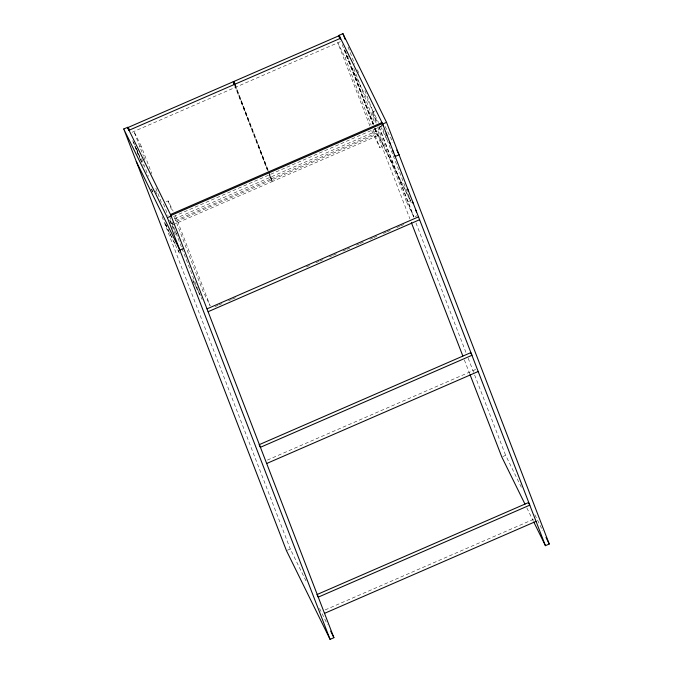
<?xml version="1.0" encoding="UTF-8"?>
<svg xmlns="http://www.w3.org/2000/svg" width="673" height="673" viewBox="0 0 673 673"><rect width="100%" height="100%" fill="white"/><g stroke="black" fill="none" stroke-linecap="round" stroke-linejoin="round"><path stroke-width="0.5" stroke-dasharray="3.37 2.52" d="M132.043 132.278L341.64 41.112M139.319 147.059L141.237 146.226L151.804 173.617M369.898 125.944L337.804 42.778L345.072 57.567L348.908 55.893M166.214 201.749L168.132 200.916L173.129 211.078M376.123 123.024L371.976 112.256L375.812 110.591M173.483 216.538L383.08 125.371M174.475 218.935L376.375 131.126L411.59 202.733M175.333 220.567L270.79 179.043L272.06 181.634L171.783 225.245M271.227 178.858L376.325 133.145L377.603 135.727L272.498 181.441L269.351 173.987M170.765 223.865L377.469 133.961L411.296 202.741M371.782 130.84L379.808 147.572L383.644 145.906L376.846 128.299M377.637 126.936L406.702 202.27L410.538 200.604L393.175 155.598M406.702 202.27L413.979 217.051L416.856 215.797M215.091 306.619L217.968 305.365M218.935 304.945L223.739 302.85M228.551 300.764L231.428 299.51M232.395 299.09L237.199 297.003M306.425 266.895L311.229 264.8M316.041 262.706L318.918 261.452M319.885 261.04L324.689 258.945M329.501 256.859L332.378 255.597M333.345 255.185L338.149 253.09M342.961 251.004L345.838 249.75M346.805 249.33L351.609 247.235M356.421 245.149L359.298 243.895M360.265 243.475L365.069 241.38M369.881 239.294L372.758 238.04M373.725 237.619L378.529 235.525M383.341 233.438L386.218 232.185M387.185 231.764L391.989 229.678M396.801 227.583L399.678 226.33M400.645 225.909L405.449 223.823M267.349 460.071L475.979 369.334M287.413 550.236L290.29 548.991L306.997 582.953M502.765 456.572L505.642 455.327L522.341 489.288M325.168 609.931L533.798 519.186M357.304 69.857L358.692 72.692M385.141 126.474L393.032 142.516M351.609 67.754L378.52 122.478M380.38 126.255L387.799 141.355M371.976 112.256L376.973 122.419M534.875 514.769L542.758 530.804M526.858 507.947L533.353 521.154M141.237 146.226L133.961 131.445L143.399 155.9M155.404 190.888L157.726 195.607M169.789 220.138L177.68 236.181M165.314 224.042L169.032 231.596M169.403 232.362L171.808 237.249M173.668 241.018L175.981 245.729M177.832 249.498L179.228 252.325M192.663 279.648L198.686 291.897M199.031 292.595L200.394 295.371M179.397 253.284L165.23 224.067M193.294 281.55L202.093 299.451M319.524 608.434L327.415 624.468M380.716 123.31L392.796 154.613M379.244 127.037L413.979 217.051M348.084 47.009L354.705 64.179M364.901 90.594L377.385 122.949M378.899 126.877L413.71 217.076M415.973 222.956L465.918 352.374M468.181 358.255L474.238 373.944M474.616 374.928L505.642 455.327M353.821 68.612L374.962 123.403M345.417 50.896L373.734 124.278M375.24 128.19L377.469 133.961M344.618 49.625L373.549 124.623M375.063 128.543L409.874 218.742M464.353 359.929L469.645 373.65M344.559 50.096L373.094 124.051M374.97 128.922L377.603 135.727M342.162 44.595L372.951 124.387M374.449 128.274L376.325 133.145M345.072 57.567L371.126 125.069M373.01 129.965L379.808 147.572M234.953 84.133L268.367 170.74M268.746 171.708L272.498 181.441M235.18 85.437L268.973 173.02M234.515 84.327L267.93 170.925M268.308 171.901L272.06 181.634M234.742 85.631L267.408 170.286M269.293 175.157L270.79 179.043M175.401 215.705L210.136 305.71L202.867 290.929L173.794 215.596M168.132 200.916L172.288 211.684M169.579 216.285L181.66 247.588M182.038 248.573L198.653 291.619M163.505 203.944L168.04 215.688M169.924 220.584L175.964 236.231M143.778 156.876L144.914 159.812M155.858 188.188L161.899 203.843M141.549 158.651L148.346 176.267M171.379 235.945L172.128 237.906M136.552 148.523L143.307 166.038M165.465 223.453L166.584 226.372M136.03 147.883L142.415 164.422M133.523 141.919L134.659 144.846M135.037 145.831L140.699 160.502M151.644 188.877L152.779 191.813M132.732 140.674L138.991 156.893M151.442 189.163L152.578 192.108M162.042 216.613L290.29 548.991"/><path stroke-width="1.01" d="M123.748 128.98L127.576 127.315L171.194 216.008L167.358 217.673L123.748 128.98L286.454 550.657L330.073 639.35L333.909 637.684L170.942 215.495L382.457 123.496L545.424 545.685L549.252 544.02L386.546 122.343L342.927 33.65L339.091 35.316L340.563 39.135M129.266 130.369L128.139 127.449L233.245 81.736L234.515 84.327M234.81 84.462L233.682 81.542L338.78 35.837L340.05 38.42M129.031 130.268L340.546 38.277M170.471 214.527L381.986 122.536M386.546 122.343L382.71 124.009L339.091 35.316M183.712 248.446L179.876 250.112L136.257 161.419M207.023 308.857L418.539 216.857M208.117 311.7L419.632 219.701M266.693 463.495L478.209 371.504M324.521 613.355L536.036 521.356M396.742 150.062L399.064 154.782L395.228 156.447L394.302 154.563M546.005 537.416L549.252 544.02M525.007 504.17L501.806 456.992L470.023 374.634M533.824 522.097L545.424 545.685M233.682 81.542L234.953 84.133M128.139 127.449L129.418 130.032M330.662 631.081L333.909 637.684M382.735 124.48L383.484 126.431M386.1 133.204L386.866 135.197M389.499 142.003L390.256 143.963M392.881 150.777L393.646 152.771M407.619 188.97L408.376 190.922M412.423 201.42L413.172 203.372M415.805 210.186L416.562 212.138M342.927 33.65L345.14 39.37M411.388 222.662L462.839 356.009M338.78 35.837L339.907 38.756M233.245 81.736L234.372 84.655M167.358 217.673L330.073 639.35M127.576 127.315L128.686 130.175M470.679 352.694L259.164 444.693L260.434 447.284L471.95 355.285L470.679 352.694M528.507 502.554L316.991 594.553L318.262 597.136L529.777 505.137L528.507 502.554"/></g></svg>
